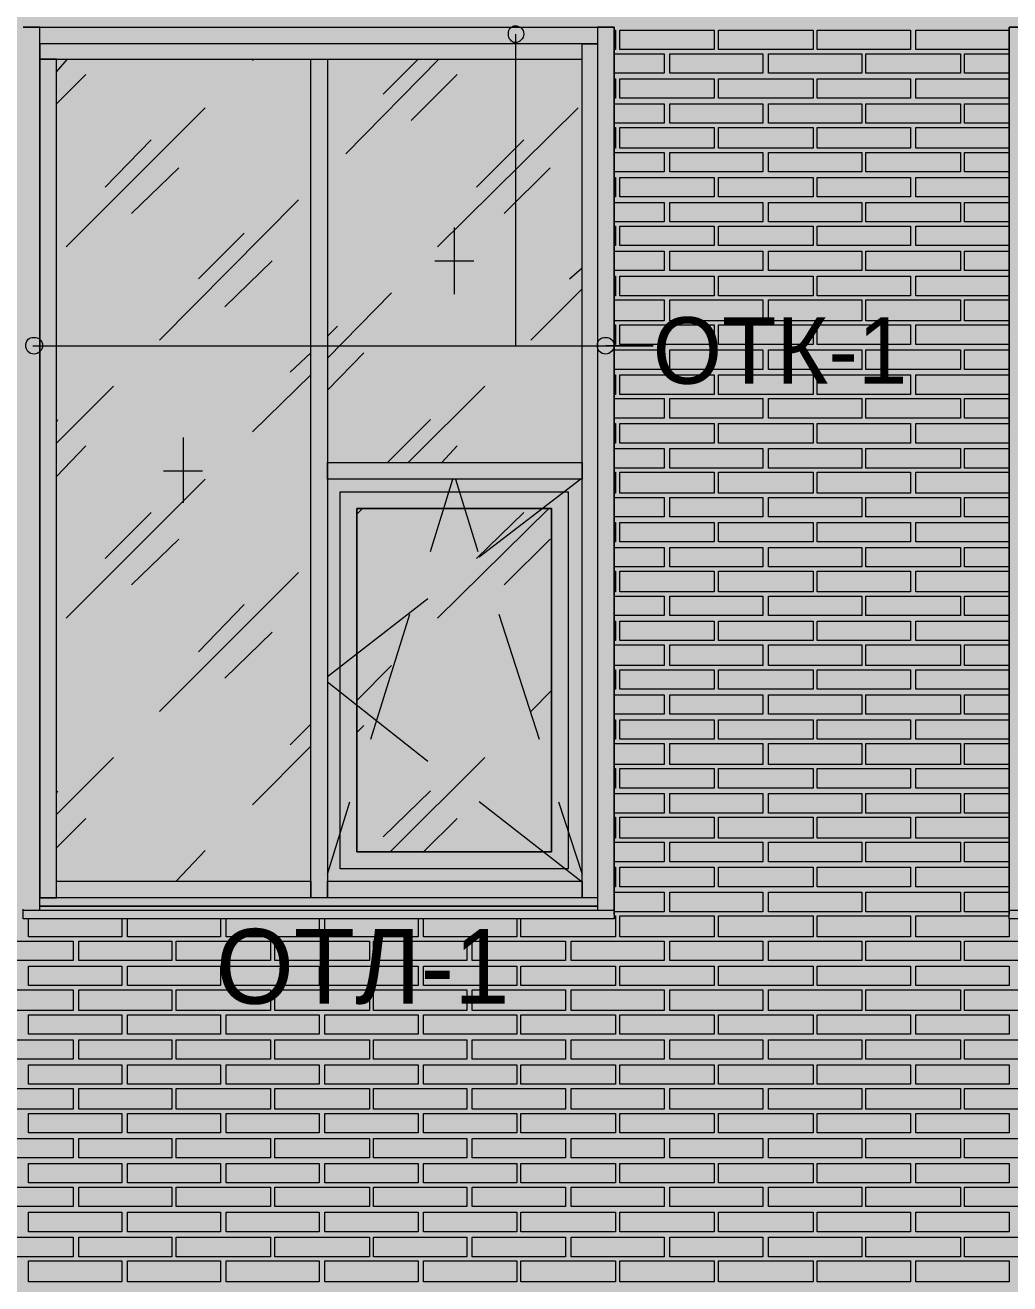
# Model space of a CAD drawing. Header units: millimetres. Extents: x -28928 to 100580, y -22867 to 36490.
# Drawn here: x 13809 to 16805, y 24164 to 27993 of the extents above; entities that cross this region are included whole.
import ezdxf

# ---------------------------------------------------------------- set-up
doc = ezdxf.new("R2010")
doc.units = ezdxf.units.MM
doc.layers.add('PDF _Геометрия', color=7, linetype='Continuous', true_color=0x8f8e8d)
doc.layers.add('PDF _Сплошная заливка', color=7, linetype='Continuous', true_color=0xffffff)
doc.layers.add('PDF _Текст', color=7, linetype='Continuous')

msp = doc.modelspace()

# ---------------------------------------------------------------- hatches: boundary and pattern name
at = {"layer": 'PDF _Сплошная заливка', "true_color": 0xdcd6cf, "transparency": 33554559}
msp.add_hatch(color=254, dxfattribs=at).paths.add_polyline_path([(-18676.6, 16343.4), (-18676.6, 19592.6), (-17276.3, 19592.6), (-17276.3, 16343.4), (19112.6, 16343.4), (19112.6, 30089.1), (-21853.9, 30089.1), (-21853.9, 16343.4), (-21375.9, 16343.4), (-21375.9, 19592.6), (-19277.4, 19592.6), (-19277.4, 16343.4)])

# ---------------------------------------------------------------- linework, layer by layer
at = {"layer": 'PDF _Геометрия', "color": 7, "lineweight": 9}
for points in [[(13853.7, 25299.9), (13853.7, 25363.4), (13853.7, 26636.8), (13853.7, 25338), (13904.5, 25338), (13904.5, 26636.8), (13904.5, 27889.1), (13853.7, 27889.1), (13853.7, 26636.8), (13853.7, 27910.3), (13853.7, 27986.4), (13803, 27986.4)], [(13803, 27986.4), (15601.1, 27986.4), (15601.1, 25287.2), (15601.1, 25363.4), (15601.1, 26636.8), (15601.1, 27910.3), (15601.1, 27986.4), (15550.3, 27986.4), (15550.3, 27910.3), (15550.3, 26636.8), (15550.3, 25363.4), (15550.3, 25299.9)], [(15300.7, 27965.3), (15300.7, 27017.6), (15719.5, 27017.6), (15575.7, 27017.6)], [(16849.1, 27986.4), (16802.6, 27986.4), (16802.6, 27910.3), (16802.6, 26636.8), (16802.6, 25363.4), (16802.6, 25287.2), (16802.6, 27986.4), (18600.7, 27986.4)], [(13904.5, 27851), (13938.4, 27889.1)], [(14501.1, 27884.9), (14505.3, 27889.1)], [(14784.5, 27601.4), (15068, 27889.1)], [(14898.7, 27783.4), (15004.5, 27889.1)], [(13904.5, 27753.7), (13993.4, 27842.6)], [(14983.4, 27703), (15123, 27842.6)], [(13934.1, 27318), (14357.2, 27741)], [(15063.7, 27318), (15491.1, 27741)], [(14052.6, 27499.9), (14192.2, 27643.7)], [(15182.2, 27499.9), (15326.1, 27643.7)], [(14133, 27419.5), (14276.8, 27559.1)], [(15266.8, 27419.5), (15406.4, 27559.1)], [(14217.6, 27034.5), (14640.7, 27461.8)], [(15114.5, 27377.2), (15114.5, 27174.1)], [(14336.1, 27220.7), (14475.7, 27360.3)], [(14416.4, 27136), (14560.3, 27275.7)], [(15055.3, 27275.7), (15173.7, 27275.7)], [(15465.7, 27220.7), (15503.7, 27254.5)], [(15347.2, 27034.5), (15503.7, 27191)], [(14729.5, 26979.5), (14924.1, 27178.4)], [(14729.5, 27047.2), (14759.1, 27076.8)], [(13832.6, 27017.6), (15719.5, 27017.6)], [(14615.3, 26937.2), (14678.7, 26996.4)], [(14729.5, 26882.2), (14839.5, 26996.4)], [(14501.1, 26755.3), (14678.7, 26928.7)], [(13904.5, 26721.4), (14078, 26894.9)], [(14974.9, 26662.2), (15207.6, 26894.9)], [(13904.5, 26784.9), (13908.7, 26793.4)], [(14911.4, 26662.2), (15042.6, 26793.4)], [(14289.5, 26738.4), (14289.5, 26539.5)], [(13904.5, 26619.9), (13993.4, 26713)], [(15076.4, 26662.2), (15123, 26713)], [(13934.1, 26188.4), (14357.2, 26611.4)], [(14230.3, 26636.8), (14348.7, 26636.8)], [(15042.6, 26391.4), (15110.3, 26611.4)], [(15118.7, 26611.4), (15186.4, 26391.4)], [(15499.5, 26611.4), (15190.7, 26374.5)], [(14052.6, 26370.3), (14192.2, 26509.9)], [(14818.4, 26505.7), (14835.3, 26522.6)], [(15063.7, 26188.4), (15402.2, 26522.6)], [(15182.2, 26370.3), (15326.1, 26509.9)], [(14133, 26289.9), (14276.8, 26429.5)], [(15266.8, 26289.9), (15406.4, 26429.5)], [(14217.6, 25904.9), (14640.7, 26328)], [(14336.1, 26086.8), (14475.7, 26230.7)], [(15034.1, 26247.6), (14729.5, 26010.7)], [(14860.7, 25820.3), (14979.1, 26201)], [(15249.9, 26201), (15372.6, 25820.3)], [(14416.4, 26006.4), (14560.3, 26146)], [(14818.4, 25938.7), (14924.1, 26044.5)], [(15034.1, 25752.6), (14729.5, 25993.7)], [(15347.2, 25904.9), (15410.7, 25968.4)], [(14615.3, 25803.4), (14678.7, 25866.8)], [(14818.4, 25841.4), (14839.5, 25862.6)], [(14501.1, 25621.4), (14678.7, 25799.1)], [(13904.5, 25591.8), (14078, 25765.3)], [(14919.9, 25477.6), (15207.6, 25765.3)], [(13904.5, 25655.3), (13908.7, 25663.7)], [(14898.7, 25524.1), (15042.6, 25663.7)], [(14729.5, 25409.9), (14797.2, 25629.9)], [(15499.5, 25388.7), (15190.7, 25629.9)], [(15431.8, 25629.9), (15503.7, 25409.9)], [(13904.5, 25490.3), (13993.4, 25579.1)], [(15021.4, 25477.6), (15123, 25579.1)], [(14268.4, 25388.7), (14357.2, 25481.8)], [(15550.3, 25338), (13853.7, 25338)], [(15550.3, 25312.6), (13853.7, 25312.6), (15550.3, 25312.6)], [(15550.3, 25312.6), (13853.7, 25312.6)], [(15601.1, 25304.1), (15601.1, 25299.9), (13803, 25299.9), (13803, 25304.1)], [(15601.1, 25299.9), (15601.1, 25274.5), (13803, 25274.5), (13803, 25299.9)], [(15601.1, 25283), (15601.1, 25274.5)], [(18600.7, 25299.9), (16802.6, 25299.9), (16802.6, 25304.1)], [(18600.7, 25274.5), (16802.6, 25274.5), (16802.6, 25299.9)], [(16802.6, 25274.5), (16802.6, 25283)]]:
    msp.add_lwpolyline(points, dxfattribs=at)
for points in [[(14704.1, 27935.7), (13853.7, 27935.7), (13853.7, 27889.1), (14704.1, 27889.1), (15503.7, 27889.1), (15503.7, 27935.7), (14704.1, 27935.7), (13879.1, 27935.7), (13853.7, 27935.7), (13853.7, 27986.4), (13879.1, 27986.4), (14704.1, 27986.4), (15524.9, 27986.4), (15550.3, 27986.4), (15550.3, 27935.7), (15524.9, 27935.7)], [(15503.7, 27910.3), (15503.7, 27935.7), (15550.3, 27935.7), (15550.3, 27910.3), (15550.3, 26636.8), (15550.3, 25338), (15503.7, 25338), (15503.7, 26636.8)], [(14729.5, 25338), (14678.7, 25338), (13904.5, 25338), (13904.5, 25388.7), (14678.7, 25388.7), (14678.7, 25338), (14678.7, 26636.8), (14678.7, 27889.1), (14729.5, 27889.1), (14729.5, 26636.8)], [(15503.7, 26611.4), (14729.5, 26611.4), (14729.5, 26662.2), (15503.7, 26662.2)], [(14767.6, 26573.4), (15461.4, 26573.4), (15461.4, 25426.8), (14767.6, 25426.8)], [(15461.4, 26573.4), (15461.4, 25426.8), (14767.6, 25426.8), (14767.6, 26573.4)], [(15410.7, 26522.6), (14818.4, 26522.6), (14818.4, 25477.6), (15410.7, 25477.6)], [(14818.4, 25477.6), (14818.4, 26522.6), (15410.7, 26522.6), (15410.7, 25477.6)], [(15503.7, 25338), (14729.5, 25338), (14729.5, 25388.7), (15503.7, 25388.7)]]:
    msp.add_lwpolyline(points, close=True, dxfattribs=at)
at = {"layer": 'PDF _Геометрия', "lineweight": 9}
for points in [[(15601.1, 27978), (15605.3, 27978), (15605.3, 27918.7), (15601.1, 27918.7)], [(16802.6, 27918.7), (16519.1, 27918.7), (16519.1, 27978), (16802.6, 27978)], [(15601.1, 27906), (15613.7, 27906), (15753.4, 27906), (15753.4, 27846.8), (15613.7, 27846.8), (15601.1, 27846.8)], [(16802.6, 27846.8), (16667.2, 27846.8), (16667.2, 27906), (16802.6, 27906)], [(15601.1, 27829.9), (15605.3, 27829.9), (15605.3, 27770.7), (15601.1, 27770.7)], [(16802.6, 27770.7), (16519.1, 27770.7), (16519.1, 27829.9), (16802.6, 27829.9)], [(15601.1, 27753.7), (15613.7, 27753.7), (15753.4, 27753.7), (15753.4, 27694.5), (15613.7, 27694.5), (15601.1, 27694.5)], [(16802.6, 27694.5), (16667.2, 27694.5), (16667.2, 27753.7), (16802.6, 27753.7)], [(15601.1, 27681.8), (15605.3, 27681.8), (15605.3, 27618.4), (15601.1, 27618.4)], [(16802.6, 27618.4), (16519.1, 27618.4), (16519.1, 27681.8), (16802.6, 27681.8)], [(15601.1, 27605.7), (15613.7, 27605.7), (15753.4, 27605.7), (15753.4, 27546.4), (15613.7, 27546.4), (15601.1, 27546.4)], [(16802.6, 27546.4), (16667.2, 27546.4), (16667.2, 27605.7), (16802.6, 27605.7)], [(15601.1, 27529.5), (15605.3, 27529.5), (15605.3, 27470.3), (15601.1, 27470.3)], [(16802.6, 27470.3), (16519.1, 27470.3), (16519.1, 27529.5), (16802.6, 27529.5)], [(15601.1, 27453.4), (15613.7, 27453.4), (15753.4, 27453.4), (15753.4, 27394.1), (15613.7, 27394.1), (15601.1, 27394.1)], [(16802.6, 27394.1), (16667.2, 27394.1), (16667.2, 27453.4), (16802.6, 27453.4)], [(15601.1, 27381.4), (15605.3, 27381.4), (15605.3, 27322.2), (15601.1, 27322.2)], [(16802.6, 27322.2), (16519.1, 27322.2), (16519.1, 27381.4), (16802.6, 27381.4)], [(15601.1, 27305.3), (15613.7, 27305.3), (15753.4, 27305.3), (15753.4, 27246), (15613.7, 27246), (15601.1, 27246)], [(16802.6, 27246), (16667.2, 27246), (16667.2, 27305.3), (16802.6, 27305.3)], [(15601.1, 27229.1), (15605.3, 27229.1), (15605.3, 27169.9), (15601.1, 27169.9)], [(16802.6, 27169.9), (16519.1, 27169.9), (16519.1, 27229.1), (16802.6, 27229.1)], [(15601.1, 27157.2), (15613.7, 27157.2), (15753.4, 27157.2), (15753.4, 27093.7), (15613.7, 27093.7), (15601.1, 27093.7)], [(16802.6, 27093.7), (16667.2, 27093.7), (16667.2, 27157.2), (16802.6, 27157.2)], [(15601.1, 27081), (15605.3, 27081), (15605.3, 27021.8), (15601.1, 27021.8)], [(16802.6, 27021.8), (16519.1, 27021.8), (16519.1, 27081), (16802.6, 27081)], [(15601.1, 27004.9), (15613.7, 27004.9), (15753.4, 27004.9), (15753.4, 26945.7), (15613.7, 26945.7), (15601.1, 26945.7)], [(16802.6, 26945.7), (16667.2, 26945.7), (16667.2, 27004.9), (16802.6, 27004.9)], [(15601.1, 26928.7), (15605.3, 26928.7), (15605.3, 26869.5), (15601.1, 26869.5)], [(16802.6, 26869.5), (16519.1, 26869.5), (16519.1, 26928.7), (16802.6, 26928.7)], [(15601.1, 26856.8), (15613.7, 26856.8), (15753.4, 26856.8), (15753.4, 26797.6), (15613.7, 26797.6), (15601.1, 26797.6)], [(16802.6, 26797.6), (16667.2, 26797.6), (16667.2, 26856.8), (16802.6, 26856.8)], [(15601.1, 26780.7), (15605.3, 26780.7), (15605.3, 26721.4), (15601.1, 26721.4)], [(16802.6, 26721.4), (16519.1, 26721.4), (16519.1, 26780.7), (16802.6, 26780.7)], [(15601.1, 26704.5), (15613.7, 26704.5), (15753.4, 26704.5), (15753.4, 26645.3), (15613.7, 26645.3), (15601.1, 26645.3)], [(16802.6, 26645.3), (16667.2, 26645.3), (16667.2, 26704.5), (16802.6, 26704.5)], [(15601.1, 26632.6), (15605.3, 26632.6), (15605.3, 26569.1), (15601.1, 26569.1)], [(16802.6, 26569.1), (16519.1, 26569.1), (16519.1, 26632.6), (16802.6, 26632.6)], [(15601.1, 26556.4), (15613.7, 26556.4), (15753.4, 26556.4), (15753.4, 26497.2), (15613.7, 26497.2), (15601.1, 26497.2)], [(16802.6, 26497.2), (16667.2, 26497.2), (16667.2, 26556.4), (16802.6, 26556.4)], [(15601.1, 26480.3), (15605.3, 26480.3), (15605.3, 26421), (15601.1, 26421)], [(16802.6, 26421), (16519.1, 26421), (16519.1, 26480.3), (16802.6, 26480.3)], [(15601.1, 26404.1), (15613.7, 26404.1), (15753.4, 26404.1), (15753.4, 26344.9), (15613.7, 26344.9), (15601.1, 26344.9)], [(16802.6, 26344.9), (16667.2, 26344.9), (16667.2, 26404.1), (16802.6, 26404.1)], [(15601.1, 26332.2), (15605.3, 26332.2), (15605.3, 26268.7), (15601.1, 26268.7)], [(16802.6, 26268.7), (16519.1, 26268.7), (16519.1, 26332.2), (16802.6, 26332.2)], [(15601.1, 26256), (15613.7, 26256), (15753.4, 26256), (15753.4, 26196.8), (15613.7, 26196.8), (15601.1, 26196.8)], [(16802.6, 26196.8), (16667.2, 26196.8), (16667.2, 26256), (16802.6, 26256)], [(15601.1, 26179.9), (15605.3, 26179.9), (15605.3, 26120.7), (15601.1, 26120.7)], [(16802.6, 26120.7), (16519.1, 26120.7), (16519.1, 26179.9), (16802.6, 26179.9)], [(15601.1, 26108), (15613.7, 26108), (15753.4, 26108), (15753.4, 26044.5), (15613.7, 26044.5), (15601.1, 26044.5)], [(16802.6, 26044.5), (16667.2, 26044.5), (16667.2, 26108), (16802.6, 26108)], [(15601.1, 26031.8), (15605.3, 26031.8), (15605.3, 25972.6), (15601.1, 25972.6)], [(16802.6, 25972.6), (16519.1, 25972.6), (16519.1, 26031.8), (16802.6, 26031.8)], [(15601.1, 25955.7), (15613.7, 25955.7), (15753.4, 25955.7), (15753.4, 25896.4), (15613.7, 25896.4), (15601.1, 25896.4)], [(16802.6, 25896.4), (16667.2, 25896.4), (16667.2, 25955.7), (16802.6, 25955.7)], [(15601.1, 25879.5), (15605.3, 25879.5), (15605.3, 25820.3), (15601.1, 25820.3)], [(16802.6, 25820.3), (16519.1, 25820.3), (16519.1, 25879.5), (16802.6, 25879.5)], [(15601.1, 25807.6), (15613.7, 25807.6), (15753.4, 25807.6), (15753.4, 25744.1), (15613.7, 25744.1), (15601.1, 25744.1)], [(16802.6, 25744.1), (16667.2, 25744.1), (16667.2, 25807.6), (16802.6, 25807.6)], [(15601.1, 25731.4), (15605.3, 25731.4), (15605.3, 25672.2), (15601.1, 25672.2)], [(16802.6, 25672.2), (16519.1, 25672.2), (16519.1, 25731.4), (16802.6, 25731.4)], [(15601.1, 25655.3), (15613.7, 25655.3), (15753.4, 25655.3), (15753.4, 25596), (15613.7, 25596), (15601.1, 25596)], [(16802.6, 25596), (16667.2, 25596), (16667.2, 25655.3), (16802.6, 25655.3)], [(15601.1, 25583.4), (15605.3, 25583.4), (15605.3, 25519.9), (15601.1, 25519.9)], [(16802.6, 25519.9), (16519.1, 25519.9), (16519.1, 25583.4), (16802.6, 25583.4)], [(15601.1, 25507.2), (15613.7, 25507.2), (15753.4, 25507.2), (15753.4, 25448), (15613.7, 25448), (15601.1, 25448)], [(16802.6, 25448), (16667.2, 25448), (16667.2, 25507.2), (16802.6, 25507.2)], [(15601.1, 25431), (15605.3, 25431), (15605.3, 25371.8), (15601.1, 25371.8)], [(16802.6, 25371.8), (16519.1, 25371.8), (16519.1, 25431), (16802.6, 25431)], [(15601.1, 25354.9), (15613.7, 25354.9), (15753.4, 25354.9), (15753.4, 25295.7), (15613.7, 25295.7), (15601.1, 25295.7)], [(16802.6, 25295.7), (16667.2, 25295.7), (16667.2, 25354.9), (16802.6, 25354.9)], [(14103.4, 25274.5), (14103.4, 25219.5), (13819.9, 25219.5), (13819.9, 25274.5)], [(14403.7, 25274.5), (14403.7, 25219.5), (14120.3, 25219.5), (14120.3, 25274.5)], [(14704.1, 25274.5), (14704.1, 25219.5), (14420.7, 25219.5), (14420.7, 25274.5)], [(15004.5, 25274.5), (15004.5, 25219.5), (14721.1, 25219.5), (14721.1, 25274.5)], [(15304.9, 25274.5), (15304.9, 25219.5), (15021.4, 25219.5), (15021.4, 25274.5)], [(15601.1, 25283), (15605.3, 25283), (15605.3, 25219.5), (15317.6, 25219.5), (15317.6, 25274.5)], [(16802.6, 25274.5), (16802.6, 25219.5), (16519.1, 25219.5), (16519.1, 25283), (16802.6, 25283)]]:
    msp.add_lwpolyline(points, dxfattribs=at)
for points in [[(15905.7, 27978), (15905.7, 27918.7), (15618, 27918.7), (15618, 27978)], [(16206.1, 27978), (16206.1, 27918.7), (15918.4, 27918.7), (15918.4, 27978)], [(16502.2, 27978), (16502.2, 27918.7), (16218.7, 27918.7), (16218.7, 27978)], [(16053.7, 27846.8), (15909.9, 27846.8), (15770.3, 27846.8), (15770.3, 27906), (15909.9, 27906), (16053.7, 27906)], [(16354.1, 27846.8), (16210.3, 27846.8), (16070.7, 27846.8), (16070.7, 27906), (16210.3, 27906), (16354.1, 27906)], [(16654.5, 27846.8), (16510.7, 27846.8), (16366.8, 27846.8), (16366.8, 27906), (16510.7, 27906), (16654.5, 27906)], [(15905.7, 27829.9), (15905.7, 27770.7), (15618, 27770.7), (15618, 27829.9)], [(16206.1, 27829.9), (16206.1, 27770.7), (15918.4, 27770.7), (15918.4, 27829.9)], [(16502.2, 27829.9), (16502.2, 27770.7), (16218.7, 27770.7), (16218.7, 27829.9)], [(16053.7, 27694.5), (15909.9, 27694.5), (15770.3, 27694.5), (15770.3, 27753.7), (15909.9, 27753.7), (16053.7, 27753.7)], [(16354.1, 27694.5), (16210.3, 27694.5), (16070.7, 27694.5), (16070.7, 27753.7), (16210.3, 27753.7), (16354.1, 27753.7)], [(16654.5, 27694.5), (16510.7, 27694.5), (16366.8, 27694.5), (16366.8, 27753.7), (16510.7, 27753.7), (16654.5, 27753.7)], [(15905.7, 27681.8), (15905.7, 27618.4), (15618, 27618.4), (15618, 27681.8)], [(16206.1, 27681.8), (16206.1, 27618.4), (15918.4, 27618.4), (15918.4, 27681.8)], [(16502.2, 27681.8), (16502.2, 27618.4), (16218.7, 27618.4), (16218.7, 27681.8)], [(16053.7, 27546.4), (15909.9, 27546.4), (15770.3, 27546.4), (15770.3, 27605.7), (15909.9, 27605.7), (16053.7, 27605.7)], [(16354.1, 27546.4), (16210.3, 27546.4), (16070.7, 27546.4), (16070.7, 27605.7), (16210.3, 27605.7), (16354.1, 27605.7)], [(16654.5, 27546.4), (16510.7, 27546.4), (16366.8, 27546.4), (16366.8, 27605.7), (16510.7, 27605.7), (16654.5, 27605.7)], [(15905.7, 27529.5), (15905.7, 27470.3), (15618, 27470.3), (15618, 27529.5)], [(16206.1, 27529.5), (16206.1, 27470.3), (15918.4, 27470.3), (15918.4, 27529.5)], [(16502.2, 27529.5), (16502.2, 27470.3), (16218.7, 27470.3), (16218.7, 27529.5)], [(16053.7, 27394.1), (15909.9, 27394.1), (15770.3, 27394.1), (15770.3, 27453.4), (15909.9, 27453.4), (16053.7, 27453.4)], [(16354.1, 27394.1), (16210.3, 27394.1), (16070.7, 27394.1), (16070.7, 27453.4), (16210.3, 27453.4), (16354.1, 27453.4)], [(16654.5, 27394.1), (16510.7, 27394.1), (16366.8, 27394.1), (16366.8, 27453.4), (16510.7, 27453.4), (16654.5, 27453.4)], [(15905.7, 27381.4), (15905.7, 27322.2), (15618, 27322.2), (15618, 27381.4)], [(16206.1, 27381.4), (16206.1, 27322.2), (15918.4, 27322.2), (15918.4, 27381.4)], [(16502.2, 27381.4), (16502.2, 27322.2), (16218.7, 27322.2), (16218.7, 27381.4)], [(16053.7, 27246), (15909.9, 27246), (15770.3, 27246), (15770.3, 27305.3), (15909.9, 27305.3), (16053.7, 27305.3)], [(16354.1, 27246), (16210.3, 27246), (16070.7, 27246), (16070.7, 27305.3), (16210.3, 27305.3), (16354.1, 27305.3)], [(16654.5, 27246), (16510.7, 27246), (16366.8, 27246), (16366.8, 27305.3), (16510.7, 27305.3), (16654.5, 27305.3)], [(15905.7, 27229.1), (15905.7, 27169.9), (15618, 27169.9), (15618, 27229.1)], [(16206.1, 27229.1), (16206.1, 27169.9), (15918.4, 27169.9), (15918.4, 27229.1)], [(16502.2, 27229.1), (16502.2, 27169.9), (16218.7, 27169.9), (16218.7, 27229.1)], [(16053.7, 27093.7), (15909.9, 27093.7), (15770.3, 27093.7), (15770.3, 27157.2), (15909.9, 27157.2), (16053.7, 27157.2)], [(16354.1, 27093.7), (16210.3, 27093.7), (16070.7, 27093.7), (16070.7, 27157.2), (16210.3, 27157.2), (16354.1, 27157.2)], [(16654.5, 27093.7), (16510.7, 27093.7), (16366.8, 27093.7), (16366.8, 27157.2), (16510.7, 27157.2), (16654.5, 27157.2)], [(15905.7, 27081), (15905.7, 27021.8), (15618, 27021.8), (15618, 27081)], [(16206.1, 27081), (16206.1, 27021.8), (15918.4, 27021.8), (15918.4, 27081)], [(16502.2, 27081), (16502.2, 27021.8), (16218.7, 27021.8), (16218.7, 27081)], [(16053.7, 26945.7), (15909.9, 26945.7), (15770.3, 26945.7), (15770.3, 27004.9), (15909.9, 27004.9), (16053.7, 27004.9)], [(16354.1, 26945.7), (16210.3, 26945.7), (16070.7, 26945.7), (16070.7, 27004.9), (16210.3, 27004.9), (16354.1, 27004.9)], [(16654.5, 26945.7), (16510.7, 26945.7), (16366.8, 26945.7), (16366.8, 27004.9), (16510.7, 27004.9), (16654.5, 27004.9)], [(15905.7, 26928.7), (15905.7, 26869.5), (15618, 26869.5), (15618, 26928.7)], [(16206.1, 26928.7), (16206.1, 26869.5), (15918.4, 26869.5), (15918.4, 26928.7)], [(16502.2, 26928.7), (16502.2, 26869.5), (16218.7, 26869.5), (16218.7, 26928.7)], [(16053.7, 26797.6), (15909.9, 26797.6), (15770.3, 26797.6), (15770.3, 26856.8), (15909.9, 26856.8), (16053.7, 26856.8)], [(16354.1, 26797.6), (16210.3, 26797.6), (16070.7, 26797.6), (16070.7, 26856.8), (16210.3, 26856.8), (16354.1, 26856.8)], [(16654.5, 26797.6), (16510.7, 26797.6), (16366.8, 26797.6), (16366.8, 26856.8), (16510.7, 26856.8), (16654.5, 26856.8)], [(15905.7, 26780.7), (15905.7, 26721.4), (15618, 26721.4), (15618, 26780.7)], [(16206.1, 26780.7), (16206.1, 26721.4), (15918.4, 26721.4), (15918.4, 26780.7)], [(16502.2, 26780.7), (16502.2, 26721.4), (16218.7, 26721.4), (16218.7, 26780.7)], [(16053.7, 26645.3), (15909.9, 26645.3), (15770.3, 26645.3), (15770.3, 26704.5), (15909.9, 26704.5), (16053.7, 26704.5)], [(16354.1, 26645.3), (16210.3, 26645.3), (16070.7, 26645.3), (16070.7, 26704.5), (16210.3, 26704.5), (16354.1, 26704.5)], [(16654.5, 26645.3), (16510.7, 26645.3), (16366.8, 26645.3), (16366.8, 26704.5), (16510.7, 26704.5), (16654.5, 26704.5)], [(15905.7, 26632.6), (15905.7, 26569.1), (15618, 26569.1), (15618, 26632.6)], [(16206.1, 26632.6), (16206.1, 26569.1), (15918.4, 26569.1), (15918.4, 26632.6)], [(16502.2, 26632.6), (16502.2, 26569.1), (16218.7, 26569.1), (16218.7, 26632.6)], [(16053.7, 26497.2), (15909.9, 26497.2), (15770.3, 26497.2), (15770.3, 26556.4), (15909.9, 26556.4), (16053.7, 26556.4)], [(16354.1, 26497.2), (16210.3, 26497.2), (16070.7, 26497.2), (16070.7, 26556.4), (16210.3, 26556.4), (16354.1, 26556.4)], [(16654.5, 26497.2), (16510.7, 26497.2), (16366.8, 26497.2), (16366.8, 26556.4), (16510.7, 26556.4), (16654.5, 26556.4)], [(15905.7, 26480.3), (15905.7, 26421), (15618, 26421), (15618, 26480.3)], [(16206.1, 26480.3), (16206.1, 26421), (15918.4, 26421), (15918.4, 26480.3)], [(16502.2, 26480.3), (16502.2, 26421), (16218.7, 26421), (16218.7, 26480.3)], [(16053.7, 26344.9), (15909.9, 26344.9), (15770.3, 26344.9), (15770.3, 26404.1), (15909.9, 26404.1), (16053.7, 26404.1)], [(16354.1, 26344.9), (16210.3, 26344.9), (16070.7, 26344.9), (16070.7, 26404.1), (16210.3, 26404.1), (16354.1, 26404.1)], [(16654.5, 26344.9), (16510.7, 26344.9), (16366.8, 26344.9), (16366.8, 26404.1), (16510.7, 26404.1), (16654.5, 26404.1)], [(15905.7, 26332.2), (15905.7, 26268.7), (15618, 26268.7), (15618, 26332.2)], [(16206.1, 26332.2), (16206.1, 26268.7), (15918.4, 26268.7), (15918.4, 26332.2)], [(16502.2, 26332.2), (16502.2, 26268.7), (16218.7, 26268.7), (16218.7, 26332.2)], [(16053.7, 26196.8), (15909.9, 26196.8), (15770.3, 26196.8), (15770.3, 26256), (15909.9, 26256), (16053.7, 26256)], [(16354.1, 26196.8), (16210.3, 26196.8), (16070.7, 26196.8), (16070.7, 26256), (16210.3, 26256), (16354.1, 26256)], [(16654.5, 26196.8), (16510.7, 26196.8), (16366.8, 26196.8), (16366.8, 26256), (16510.7, 26256), (16654.5, 26256)], [(15905.7, 26179.9), (15905.7, 26120.7), (15618, 26120.7), (15618, 26179.9)], [(16206.1, 26179.9), (16206.1, 26120.7), (15918.4, 26120.7), (15918.4, 26179.9)], [(16502.2, 26179.9), (16502.2, 26120.7), (16218.7, 26120.7), (16218.7, 26179.9)], [(16053.7, 26044.5), (15909.9, 26044.5), (15770.3, 26044.5), (15770.3, 26108), (15909.9, 26108), (16053.7, 26108)], [(16354.1, 26044.5), (16210.3, 26044.5), (16070.7, 26044.5), (16070.7, 26108), (16210.3, 26108), (16354.1, 26108)], [(16654.5, 26044.5), (16510.7, 26044.5), (16366.8, 26044.5), (16366.8, 26108), (16510.7, 26108), (16654.5, 26108)], [(15905.7, 26031.8), (15905.7, 25972.6), (15618, 25972.6), (15618, 26031.8)], [(16206.1, 26031.8), (16206.1, 25972.6), (15918.4, 25972.6), (15918.4, 26031.8)], [(16502.2, 26031.8), (16502.2, 25972.6), (16218.7, 25972.6), (16218.7, 26031.8)], [(16053.7, 25896.4), (15909.9, 25896.4), (15770.3, 25896.4), (15770.3, 25955.7), (15909.9, 25955.7), (16053.7, 25955.7)], [(16354.1, 25896.4), (16210.3, 25896.4), (16070.7, 25896.4), (16070.7, 25955.7), (16210.3, 25955.7), (16354.1, 25955.7)], [(16654.5, 25896.4), (16510.7, 25896.4), (16366.8, 25896.4), (16366.8, 25955.7), (16510.7, 25955.7), (16654.5, 25955.7)], [(15905.7, 25879.5), (15905.7, 25820.3), (15618, 25820.3), (15618, 25879.5)], [(16206.1, 25879.5), (16206.1, 25820.3), (15918.4, 25820.3), (15918.4, 25879.5)], [(16502.2, 25879.5), (16502.2, 25820.3), (16218.7, 25820.3), (16218.7, 25879.5)], [(16053.7, 25744.1), (15909.9, 25744.1), (15770.3, 25744.1), (15770.3, 25807.6), (15909.9, 25807.6), (16053.7, 25807.6)], [(16354.1, 25744.1), (16210.3, 25744.1), (16070.7, 25744.1), (16070.7, 25807.6), (16210.3, 25807.6), (16354.1, 25807.6)], [(16654.5, 25744.1), (16510.7, 25744.1), (16366.8, 25744.1), (16366.8, 25807.6), (16510.7, 25807.6), (16654.5, 25807.6)], [(15905.7, 25731.4), (15905.7, 25672.2), (15618, 25672.2), (15618, 25731.4)], [(16206.1, 25731.4), (16206.1, 25672.2), (15918.4, 25672.2), (15918.4, 25731.4)], [(16502.2, 25731.4), (16502.2, 25672.2), (16218.7, 25672.2), (16218.7, 25731.4)], [(16053.7, 25596), (15909.9, 25596), (15770.3, 25596), (15770.3, 25655.3), (15909.9, 25655.3), (16053.7, 25655.3)], [(16354.1, 25596), (16210.3, 25596), (16070.7, 25596), (16070.7, 25655.3), (16210.3, 25655.3), (16354.1, 25655.3)], [(16654.5, 25596), (16510.7, 25596), (16366.8, 25596), (16366.8, 25655.3), (16510.7, 25655.3), (16654.5, 25655.3)], [(15905.7, 25583.4), (15905.7, 25519.9), (15618, 25519.9), (15618, 25583.4)], [(16206.1, 25583.4), (16206.1, 25519.9), (15918.4, 25519.9), (15918.4, 25583.4)], [(16502.2, 25583.4), (16502.2, 25519.9), (16218.7, 25519.9), (16218.7, 25583.4)], [(16053.7, 25448), (15909.9, 25448), (15770.3, 25448), (15770.3, 25507.2), (15909.9, 25507.2), (16053.7, 25507.2)], [(16354.1, 25448), (16210.3, 25448), (16070.7, 25448), (16070.7, 25507.2), (16210.3, 25507.2), (16354.1, 25507.2)], [(16654.5, 25448), (16510.7, 25448), (16366.8, 25448), (16366.8, 25507.2), (16510.7, 25507.2), (16654.5, 25507.2)], [(15905.7, 25431), (15905.7, 25371.8), (15618, 25371.8), (15618, 25431)], [(16206.1, 25431), (16206.1, 25371.8), (15918.4, 25371.8), (15918.4, 25431)], [(16502.2, 25431), (16502.2, 25371.8), (16218.7, 25371.8), (16218.7, 25431)], [(16053.7, 25295.7), (15909.9, 25295.7), (15770.3, 25295.7), (15770.3, 25354.9), (15909.9, 25354.9), (16053.7, 25354.9)], [(16354.1, 25295.7), (16210.3, 25295.7), (16070.7, 25295.7), (16070.7, 25354.9), (16210.3, 25354.9), (16354.1, 25354.9)], [(16654.5, 25295.7), (16510.7, 25295.7), (16366.8, 25295.7), (16366.8, 25354.9), (16510.7, 25354.9), (16654.5, 25354.9)], [(15905.7, 25283), (15905.7, 25219.5), (15618, 25219.5), (15618, 25283)], [(16206.1, 25283), (16206.1, 25219.5), (15918.4, 25219.5), (15918.4, 25283)], [(16502.2, 25283), (16502.2, 25219.5), (16218.7, 25219.5), (16218.7, 25283)], [(13955.3, 25147.6), (13811.4, 25147.6), (13671.8, 25147.6), (13671.8, 25206.8), (13811.4, 25206.8), (13955.3, 25206.8)], [(14255.7, 25147.6), (14111.8, 25147.6), (13972.2, 25147.6), (13972.2, 25206.8), (14111.8, 25206.8), (14255.7, 25206.8)], [(14556.1, 25147.6), (14412.2, 25147.6), (14268.4, 25147.6), (14268.4, 25206.8), (14412.2, 25206.8), (14556.1, 25206.8)], [(14856.4, 25147.6), (14712.6, 25147.6), (14568.7, 25147.6), (14568.7, 25206.8), (14712.6, 25206.8), (14856.4, 25206.8)], [(15152.6, 25147.6), (15013, 25147.6), (14869.1, 25147.6), (14869.1, 25206.8), (15013, 25206.8), (15152.6, 25206.8)], [(15453, 25147.6), (15313.4, 25147.6), (15169.5, 25147.6), (15169.5, 25206.8), (15313.4, 25206.8), (15453, 25206.8)], [(15753.4, 25147.6), (15613.7, 25147.6), (15469.9, 25147.6), (15469.9, 25206.8), (15613.7, 25206.8), (15753.4, 25206.8)], [(16053.7, 25147.6), (15909.9, 25147.6), (15770.3, 25147.6), (15770.3, 25206.8), (15909.9, 25206.8), (16053.7, 25206.8)], [(16354.1, 25147.6), (16210.3, 25147.6), (16070.7, 25147.6), (16070.7, 25206.8), (16210.3, 25206.8), (16354.1, 25206.8)], [(16654.5, 25147.6), (16510.7, 25147.6), (16366.8, 25147.6), (16366.8, 25206.8), (16510.7, 25206.8), (16654.5, 25206.8)], [(16954.9, 25147.6), (16811.1, 25147.6), (16667.2, 25147.6), (16667.2, 25206.8), (16811.1, 25206.8), (16954.9, 25206.8)], [(14103.4, 25130.7), (14103.4, 25071.4), (13819.9, 25071.4), (13819.9, 25130.7)], [(14403.7, 25130.7), (14403.7, 25071.4), (14120.3, 25071.4), (14120.3, 25130.7)], [(14704.1, 25130.7), (14704.1, 25071.4), (14420.7, 25071.4), (14420.7, 25130.7)], [(15004.5, 25130.7), (15004.5, 25071.4), (14721.1, 25071.4), (14721.1, 25130.7)], [(15304.9, 25130.7), (15304.9, 25071.4), (15021.4, 25071.4), (15021.4, 25130.7)], [(15605.3, 25130.7), (15605.3, 25071.4), (15317.6, 25071.4), (15317.6, 25130.7)], [(15905.7, 25130.7), (15905.7, 25071.4), (15618, 25071.4), (15618, 25130.7)], [(16206.1, 25130.7), (16206.1, 25071.4), (15918.4, 25071.4), (15918.4, 25130.7)], [(16502.2, 25130.7), (16502.2, 25071.4), (16218.7, 25071.4), (16218.7, 25130.7)], [(16802.6, 25130.7), (16802.6, 25071.4), (16519.1, 25071.4), (16519.1, 25130.7)], [(13955.3, 24995.3), (13811.4, 24995.3), (13671.8, 24995.3), (13671.8, 25058.7), (13811.4, 25058.7), (13955.3, 25058.7)], [(14255.7, 24995.3), (14111.8, 24995.3), (13972.2, 24995.3), (13972.2, 25058.7), (14111.8, 25058.7), (14255.7, 25058.7)], [(14556.1, 24995.3), (14412.2, 24995.3), (14268.4, 24995.3), (14268.4, 25058.7), (14412.2, 25058.7), (14556.1, 25058.7)], [(14856.4, 24995.3), (14712.6, 24995.3), (14568.7, 24995.3), (14568.7, 25058.7), (14712.6, 25058.7), (14856.4, 25058.7)], [(15152.6, 24995.3), (15013, 24995.3), (14869.1, 24995.3), (14869.1, 25058.7), (15013, 25058.7), (15152.6, 25058.7)], [(15453, 24995.3), (15313.4, 24995.3), (15169.5, 24995.3), (15169.5, 25058.7), (15313.4, 25058.7), (15453, 25058.7)], [(15753.4, 24995.3), (15613.7, 24995.3), (15469.9, 24995.3), (15469.9, 25058.7), (15613.7, 25058.7), (15753.4, 25058.7)], [(16053.7, 24995.3), (15909.9, 24995.3), (15770.3, 24995.3), (15770.3, 25058.7), (15909.9, 25058.7), (16053.7, 25058.7)], [(16354.1, 24995.3), (16210.3, 24995.3), (16070.7, 24995.3), (16070.7, 25058.7), (16210.3, 25058.7), (16354.1, 25058.7)], [(16654.5, 24995.3), (16510.7, 24995.3), (16366.8, 24995.3), (16366.8, 25058.7), (16510.7, 25058.7), (16654.5, 25058.7)], [(16954.9, 24995.3), (16811.1, 24995.3), (16667.2, 24995.3), (16667.2, 25058.7), (16811.1, 25058.7), (16954.9, 25058.7)], [(14103.4, 24982.6), (14103.4, 24923.4), (13819.9, 24923.4), (13819.9, 24982.6)], [(14403.7, 24982.6), (14403.7, 24923.4), (14120.3, 24923.4), (14120.3, 24982.6)], [(14704.1, 24982.6), (14704.1, 24923.4), (14420.7, 24923.4), (14420.7, 24982.6)], [(15004.5, 24982.6), (15004.5, 24923.4), (14721.1, 24923.4), (14721.1, 24982.6)], [(15304.9, 24982.6), (15304.9, 24923.4), (15021.4, 24923.4), (15021.4, 24982.6)], [(15605.3, 24982.6), (15605.3, 24923.4), (15317.6, 24923.4), (15317.6, 24982.6)], [(15905.7, 24982.6), (15905.7, 24923.4), (15618, 24923.4), (15618, 24982.6)], [(16206.1, 24982.6), (16206.1, 24923.4), (15918.4, 24923.4), (15918.4, 24982.6)], [(16502.2, 24982.6), (16502.2, 24923.4), (16218.7, 24923.4), (16218.7, 24982.6)], [(16802.6, 24982.6), (16802.6, 24923.4), (16519.1, 24923.4), (16519.1, 24982.6)], [(13955.3, 24847.2), (13811.4, 24847.2), (13671.8, 24847.2), (13671.8, 24906.4), (13811.4, 24906.4), (13955.3, 24906.4)], [(14255.7, 24847.2), (14111.8, 24847.2), (13972.2, 24847.2), (13972.2, 24906.4), (14111.8, 24906.4), (14255.7, 24906.4)], [(14556.1, 24847.2), (14412.2, 24847.2), (14268.4, 24847.2), (14268.4, 24906.4), (14412.2, 24906.4), (14556.1, 24906.4)], [(14856.4, 24847.2), (14712.6, 24847.2), (14568.7, 24847.2), (14568.7, 24906.4), (14712.6, 24906.4), (14856.4, 24906.4)], [(15152.6, 24847.2), (15013, 24847.2), (14869.1, 24847.2), (14869.1, 24906.4), (15013, 24906.4), (15152.6, 24906.4)], [(15453, 24847.2), (15313.4, 24847.2), (15169.5, 24847.2), (15169.5, 24906.4), (15313.4, 24906.4), (15453, 24906.4)], [(15753.4, 24847.2), (15613.7, 24847.2), (15469.9, 24847.2), (15469.9, 24906.4), (15613.7, 24906.4), (15753.4, 24906.4)], [(16053.7, 24847.2), (15909.9, 24847.2), (15770.3, 24847.2), (15770.3, 24906.4), (15909.9, 24906.4), (16053.7, 24906.4)], [(16354.1, 24847.2), (16210.3, 24847.2), (16070.7, 24847.2), (16070.7, 24906.4), (16210.3, 24906.4), (16354.1, 24906.4)], [(16654.5, 24847.2), (16510.7, 24847.2), (16366.8, 24847.2), (16366.8, 24906.4), (16510.7, 24906.4), (16654.5, 24906.4)], [(16954.9, 24847.2), (16811.1, 24847.2), (16667.2, 24847.2), (16667.2, 24906.4), (16811.1, 24906.4), (16954.9, 24906.4)], [(14103.4, 24830.3), (14103.4, 24771), (13819.9, 24771), (13819.9, 24830.3)], [(14403.7, 24830.3), (14403.7, 24771), (14120.3, 24771), (14120.3, 24830.3)], [(14704.1, 24830.3), (14704.1, 24771), (14420.7, 24771), (14420.7, 24830.3)], [(15004.5, 24830.3), (15004.5, 24771), (14721.1, 24771), (14721.1, 24830.3)], [(15304.9, 24830.3), (15304.9, 24771), (15021.4, 24771), (15021.4, 24830.3)], [(15605.3, 24830.3), (15605.3, 24771), (15317.6, 24771), (15317.6, 24830.3)], [(15905.7, 24830.3), (15905.7, 24771), (15618, 24771), (15618, 24830.3)], [(16206.1, 24830.3), (16206.1, 24771), (15918.4, 24771), (15918.4, 24830.3)], [(16502.2, 24830.3), (16502.2, 24771), (16218.7, 24771), (16218.7, 24830.3)], [(16802.6, 24830.3), (16802.6, 24771), (16519.1, 24771), (16519.1, 24830.3)], [(13955.3, 24694.9), (13811.4, 24694.9), (13671.8, 24694.9), (13671.8, 24758.4), (13811.4, 24758.4), (13955.3, 24758.4)], [(14255.7, 24694.9), (14111.8, 24694.9), (13972.2, 24694.9), (13972.2, 24758.4), (14111.8, 24758.4), (14255.7, 24758.4)], [(14556.1, 24694.9), (14412.2, 24694.9), (14268.4, 24694.9), (14268.4, 24758.4), (14412.2, 24758.4), (14556.1, 24758.4)], [(14856.4, 24694.9), (14712.6, 24694.9), (14568.7, 24694.9), (14568.7, 24758.4), (14712.6, 24758.4), (14856.4, 24758.4)], [(15152.6, 24694.9), (15013, 24694.9), (14869.1, 24694.9), (14869.1, 24758.4), (15013, 24758.4), (15152.6, 24758.4)], [(15453, 24694.9), (15313.4, 24694.9), (15169.5, 24694.9), (15169.5, 24758.4), (15313.4, 24758.4), (15453, 24758.4)], [(15753.4, 24694.9), (15613.7, 24694.9), (15469.9, 24694.9), (15469.9, 24758.4), (15613.7, 24758.4), (15753.4, 24758.4)], [(16053.7, 24694.9), (15909.9, 24694.9), (15770.3, 24694.9), (15770.3, 24758.4), (15909.9, 24758.4), (16053.7, 24758.4)], [(16354.1, 24694.9), (16210.3, 24694.9), (16070.7, 24694.9), (16070.7, 24758.4), (16210.3, 24758.4), (16354.1, 24758.4)], [(16654.5, 24694.9), (16510.7, 24694.9), (16366.8, 24694.9), (16366.8, 24758.4), (16510.7, 24758.4), (16654.5, 24758.4)], [(16954.9, 24694.9), (16811.1, 24694.9), (16667.2, 24694.9), (16667.2, 24758.4), (16811.1, 24758.4), (16954.9, 24758.4)], [(14103.4, 24682.2), (14103.4, 24623), (13819.9, 24623), (13819.9, 24682.2)], [(14403.7, 24682.2), (14403.7, 24623), (14120.3, 24623), (14120.3, 24682.2)], [(14704.1, 24682.2), (14704.1, 24623), (14420.7, 24623), (14420.7, 24682.2)], [(15004.5, 24682.2), (15004.5, 24623), (14721.1, 24623), (14721.1, 24682.2)], [(15304.9, 24682.2), (15304.9, 24623), (15021.4, 24623), (15021.4, 24682.2)], [(15605.3, 24682.2), (15605.3, 24623), (15317.6, 24623), (15317.6, 24682.2)], [(15905.7, 24682.2), (15905.7, 24623), (15618, 24623), (15618, 24682.2)], [(16206.1, 24682.2), (16206.1, 24623), (15918.4, 24623), (15918.4, 24682.2)], [(16502.2, 24682.2), (16502.2, 24623), (16218.7, 24623), (16218.7, 24682.2)], [(16802.6, 24682.2), (16802.6, 24623), (16519.1, 24623), (16519.1, 24682.2)], [(13955.3, 24546.8), (13811.4, 24546.8), (13671.8, 24546.8), (13671.8, 24606), (13811.4, 24606), (13955.3, 24606)], [(14255.7, 24546.8), (14111.8, 24546.8), (13972.2, 24546.8), (13972.2, 24606), (14111.8, 24606), (14255.7, 24606)], [(14556.1, 24546.8), (14412.2, 24546.8), (14268.4, 24546.8), (14268.4, 24606), (14412.2, 24606), (14556.1, 24606)], [(14856.4, 24546.8), (14712.6, 24546.8), (14568.7, 24546.8), (14568.7, 24606), (14712.6, 24606), (14856.4, 24606)], [(15152.6, 24546.8), (15013, 24546.8), (14869.1, 24546.8), (14869.1, 24606), (15013, 24606), (15152.6, 24606)], [(15453, 24546.8), (15313.4, 24546.8), (15169.5, 24546.8), (15169.5, 24606), (15313.4, 24606), (15453, 24606)], [(15753.4, 24546.8), (15613.7, 24546.8), (15469.9, 24546.8), (15469.9, 24606), (15613.7, 24606), (15753.4, 24606)], [(16053.7, 24546.8), (15909.9, 24546.8), (15770.3, 24546.8), (15770.3, 24606), (15909.9, 24606), (16053.7, 24606)], [(16354.1, 24546.8), (16210.3, 24546.8), (16070.7, 24546.8), (16070.7, 24606), (16210.3, 24606), (16354.1, 24606)], [(16654.5, 24546.8), (16510.7, 24546.8), (16366.8, 24546.8), (16366.8, 24606), (16510.7, 24606), (16654.5, 24606)], [(16954.9, 24546.8), (16811.1, 24546.8), (16667.2, 24546.8), (16667.2, 24606), (16811.1, 24606), (16954.9, 24606)], [(14103.4, 24529.9), (14103.4, 24470.7), (13819.9, 24470.7), (13819.9, 24529.9)], [(14403.7, 24529.9), (14403.7, 24470.7), (14120.3, 24470.7), (14120.3, 24529.9)], [(14704.1, 24529.9), (14704.1, 24470.7), (14420.7, 24470.7), (14420.7, 24529.9)], [(15004.5, 24529.9), (15004.5, 24470.7), (14721.1, 24470.7), (14721.1, 24529.9)], [(15304.9, 24529.9), (15304.9, 24470.7), (15021.4, 24470.7), (15021.4, 24529.9)], [(15605.3, 24529.9), (15605.3, 24470.7), (15317.6, 24470.7), (15317.6, 24529.9)], [(15905.7, 24529.9), (15905.7, 24470.7), (15618, 24470.7), (15618, 24529.9)], [(16206.1, 24529.9), (16206.1, 24470.7), (15918.4, 24470.7), (15918.4, 24529.9)], [(16502.2, 24529.9), (16502.2, 24470.7), (16218.7, 24470.7), (16218.7, 24529.9)], [(16802.6, 24529.9), (16802.6, 24470.7), (16519.1, 24470.7), (16519.1, 24529.9)], [(13955.3, 24398.7), (13811.4, 24398.7), (13671.8, 24398.7), (13671.8, 24458), (13811.4, 24458), (13955.3, 24458)], [(14255.7, 24398.7), (14111.8, 24398.7), (13972.2, 24398.7), (13972.2, 24458), (14111.8, 24458), (14255.7, 24458)], [(14556.1, 24398.7), (14412.2, 24398.7), (14268.4, 24398.7), (14268.4, 24458), (14412.2, 24458), (14556.1, 24458)], [(14856.4, 24398.7), (14712.6, 24398.7), (14568.7, 24398.7), (14568.7, 24458), (14712.6, 24458), (14856.4, 24458)], [(15152.6, 24398.7), (15013, 24398.7), (14869.1, 24398.7), (14869.1, 24458), (15013, 24458), (15152.6, 24458)], [(15453, 24398.7), (15313.4, 24398.7), (15169.5, 24398.7), (15169.5, 24458), (15313.4, 24458), (15453, 24458)], [(15753.4, 24398.7), (15613.7, 24398.7), (15469.9, 24398.7), (15469.9, 24458), (15613.7, 24458), (15753.4, 24458)], [(16053.7, 24398.7), (15909.9, 24398.7), (15770.3, 24398.7), (15770.3, 24458), (15909.9, 24458), (16053.7, 24458)], [(16354.1, 24398.7), (16210.3, 24398.7), (16070.7, 24398.7), (16070.7, 24458), (16210.3, 24458), (16354.1, 24458)], [(16654.5, 24398.7), (16510.7, 24398.7), (16366.8, 24398.7), (16366.8, 24458), (16510.7, 24458), (16654.5, 24458)], [(16954.9, 24398.7), (16811.1, 24398.7), (16667.2, 24398.7), (16667.2, 24458), (16811.1, 24458), (16954.9, 24458)], [(14103.4, 24381.8), (14103.4, 24322.6), (13819.9, 24322.6), (13819.9, 24381.8)], [(14403.7, 24381.8), (14403.7, 24322.6), (14120.3, 24322.6), (14120.3, 24381.8)], [(14704.1, 24381.8), (14704.1, 24322.6), (14420.7, 24322.6), (14420.7, 24381.8)], [(15004.5, 24381.8), (15004.5, 24322.6), (14721.1, 24322.6), (14721.1, 24381.8)], [(15304.9, 24381.8), (15304.9, 24322.6), (15021.4, 24322.6), (15021.4, 24381.8)], [(15605.3, 24381.8), (15605.3, 24322.6), (15317.6, 24322.6), (15317.6, 24381.8)], [(15905.7, 24381.8), (15905.7, 24322.6), (15618, 24322.6), (15618, 24381.8)], [(16206.1, 24381.8), (16206.1, 24322.6), (15918.4, 24322.6), (15918.4, 24381.8)], [(16502.2, 24381.8), (16502.2, 24322.6), (16218.7, 24322.6), (16218.7, 24381.8)], [(16802.6, 24381.8), (16802.6, 24322.6), (16519.1, 24322.6), (16519.1, 24381.8)], [(13955.3, 24246.4), (13811.4, 24246.4), (13671.8, 24246.4), (13671.8, 24305.7), (13811.4, 24305.7), (13955.3, 24305.7)], [(14255.7, 24246.4), (14111.8, 24246.4), (13972.2, 24246.4), (13972.2, 24305.7), (14111.8, 24305.7), (14255.7, 24305.7)], [(14556.1, 24246.4), (14412.2, 24246.4), (14268.4, 24246.4), (14268.4, 24305.7), (14412.2, 24305.7), (14556.1, 24305.7)], [(14856.4, 24246.4), (14712.6, 24246.4), (14568.7, 24246.4), (14568.7, 24305.7), (14712.6, 24305.7), (14856.4, 24305.7)], [(15152.6, 24246.4), (15013, 24246.4), (14869.1, 24246.4), (14869.1, 24305.7), (15013, 24305.7), (15152.6, 24305.7)], [(15453, 24246.4), (15313.4, 24246.4), (15169.5, 24246.4), (15169.5, 24305.7), (15313.4, 24305.7), (15453, 24305.7)], [(15753.4, 24246.4), (15613.7, 24246.4), (15469.9, 24246.4), (15469.9, 24305.7), (15613.7, 24305.7), (15753.4, 24305.7)], [(16053.7, 24246.4), (15909.9, 24246.4), (15770.3, 24246.4), (15770.3, 24305.7), (15909.9, 24305.7), (16053.7, 24305.7)], [(16354.1, 24246.4), (16210.3, 24246.4), (16070.7, 24246.4), (16070.7, 24305.7), (16210.3, 24305.7), (16354.1, 24305.7)], [(16654.5, 24246.4), (16510.7, 24246.4), (16366.8, 24246.4), (16366.8, 24305.7), (16510.7, 24305.7), (16654.5, 24305.7)], [(16954.9, 24246.4), (16811.1, 24246.4), (16667.2, 24246.4), (16667.2, 24305.7), (16811.1, 24305.7), (16954.9, 24305.7)], [(14103.4, 24233.7), (14103.4, 24170.3), (13819.9, 24170.3), (13819.9, 24233.7)], [(14403.7, 24233.7), (14403.7, 24170.3), (14120.3, 24170.3), (14120.3, 24233.7)], [(14704.1, 24233.7), (14704.1, 24170.3), (14420.7, 24170.3), (14420.7, 24233.7)], [(15004.5, 24233.7), (15004.5, 24170.3), (14721.1, 24170.3), (14721.1, 24233.7)], [(15304.9, 24233.7), (15304.9, 24170.3), (15021.4, 24170.3), (15021.4, 24233.7)], [(15605.3, 24233.7), (15605.3, 24170.3), (15317.6, 24170.3), (15317.6, 24233.7)], [(15905.7, 24233.7), (15905.7, 24170.3), (15618, 24170.3), (15618, 24233.7)], [(16206.1, 24233.7), (16206.1, 24170.3), (15918.4, 24170.3), (15918.4, 24233.7)], [(16502.2, 24233.7), (16502.2, 24170.3), (16218.7, 24170.3), (16218.7, 24233.7)], [(16802.6, 24233.7), (16802.6, 24170.3), (16519.1, 24170.3), (16519.1, 24233.7)]]:
    msp.add_lwpolyline(points, close=True, dxfattribs=at)
at = {"layer": 'PDF _Геометрия', "color": 7, "lineweight": 9}
for points in [[(15279.5, 27965.3), (15279.5, 27982.2), (15288, 27990.7), (15300.7, 27990.7)], [(15279.5, 27965.3), (15279.5, 27982.2), (15288, 27990.7), (15300.7, 27990.7)], [(15300.7, 27990.7), (15313.4, 27990.7), (15326.1, 27982.2), (15326.1, 27965.3)], [(15300.7, 27990.7), (15313.4, 27990.7), (15326.1, 27982.2), (15326.1, 27965.3)], [(15300.7, 27939.9), (15288, 27939.9), (15279.5, 27952.6), (15279.5, 27965.3)], [(15300.7, 27939.9), (15288, 27939.9), (15279.5, 27952.6), (15279.5, 27965.3)], [(15326.1, 27965.3), (15326.1, 27952.6), (15313.4, 27939.9), (15300.7, 27939.9)], [(15326.1, 27965.3), (15326.1, 27952.6), (15313.4, 27939.9), (15300.7, 27939.9)], [(13811.4, 27017.6), (13811.4, 27034.5), (13819.9, 27043), (13836.8, 27043)], [(13811.4, 27017.6), (13811.4, 27034.5), (13819.9, 27043), (13836.8, 27043)], [(13836.8, 27043), (13849.5, 27043), (13862.2, 27034.5), (13862.2, 27017.6)], [(13836.8, 27043), (13849.5, 27043), (13862.2, 27034.5), (13862.2, 27017.6)], [(15550.3, 27017.6), (15550.3, 27034.5), (15558.7, 27043), (15575.7, 27043)], [(15550.3, 27017.6), (15550.3, 27034.5), (15558.7, 27043), (15575.7, 27043)], [(15575.7, 27043), (15588.4, 27043), (15601.1, 27034.5), (15601.1, 27017.6)], [(15575.7, 27043), (15588.4, 27043), (15601.1, 27034.5), (15601.1, 27017.6)], [(13836.8, 26992.2), (13819.9, 26992.2), (13811.4, 27004.9), (13811.4, 27017.6)], [(13836.8, 26992.2), (13819.9, 26992.2), (13811.4, 27004.9), (13811.4, 27017.6)], [(13862.2, 27017.6), (13862.2, 27004.9), (13849.5, 26992.2), (13836.8, 26992.2)], [(13862.2, 27017.6), (13862.2, 27004.9), (13849.5, 26992.2), (13836.8, 26992.2)], [(15575.7, 26992.2), (15558.7, 26992.2), (15550.3, 27004.9), (15550.3, 27017.6)], [(15575.7, 26992.2), (15558.7, 26992.2), (15550.3, 27004.9), (15550.3, 27017.6)], [(15601.1, 27017.6), (15601.1, 27004.9), (15588.4, 26992.2), (15575.7, 26992.2)], [(15601.1, 27017.6), (15601.1, 27004.9), (15588.4, 26992.2), (15575.7, 26992.2)]]:
    msp.add_open_spline(points, degree=3, dxfattribs=at)
at = {"layer": 'PDF _Сплошная заливка', "lineweight": 9, "transparency": 33554559}
for points in [[(13904.5, 27889.1), (13904.5, 25388.7), (14678.7, 27889.1), (14678.7, 25388.7)], [(14729.5, 27889.1), (14729.5, 26662.2), (15503.7, 27889.1), (15503.7, 26662.2)], [(14818.4, 26522.6), (14818.4, 25477.6), (15410.7, 26522.6), (15410.7, 25477.6)]]:
    msp.add_solid(points, dxfattribs=at)

# ---------------------------------------------------------------- texts
at = {"layer": 'PDF _Текст', "attachment_point": 4, "style": ''}
for s, insert, char_height in [('ОТК-1', (15718.5, 27001.8), 202.56), ('ОТЛ-1', (14389.9, 25128.2), 227.71)]:
    msp.add_mtext(s, dxfattribs=dict(at, insert=insert, char_height=char_height))

doc.saveas('drawing.dxf')
